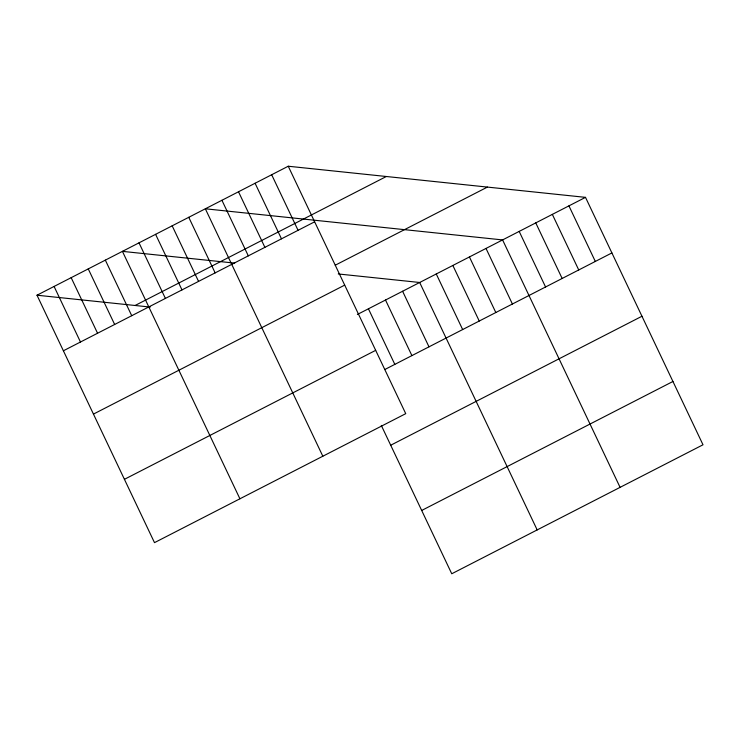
<?xml version="1.0" encoding="UTF-8"?>
<svg xmlns="http://www.w3.org/2000/svg" width="740" height="740" viewBox="0 0 740 740"><rect width="100%" height="100%" fill="white"/><g stroke="black" fill="none" stroke-linecap="round" stroke-linejoin="round"><path stroke-width="1.11" d="M288.249 166.232L405.742 413.66L154.494 542.642L37 295.214L288.249 166.232L585.507 197.358L703 444.786L451.752 573.768L381.313 425.445M135.096 305.481L386.345 176.499M63.39 350.788L314.639 221.806M335.248 265.207L487.42 187.081M93.453 414.095L344.701 285.113M357.374 314.472L585.507 197.358M124.422 479.326L375.68 350.344M384.772 369.538L611.897 252.932M390.711 445.23L641.959 316.248M421.689 510.461L672.938 381.479M234.673 263.107L122.424 251.36L239.917 498.788M338.263 273.957L419.682 282.486L537.175 529.914M37 295.214L150.257 307.072M568.93 205.868L595.321 261.442M552.345 214.387L578.736 269.961M535.76 222.897L562.15 278.471M519.184 231.407L545.565 286.981M620.083 487.355L502.599 239.927L205.341 208.791L322.825 456.219M486.013 248.436L512.404 304.011M469.428 256.947L495.819 312.521M452.852 265.466L479.243 321.04M436.267 273.976L462.657 329.55M402.597 291.255L428.987 346.829M385.512 300.033L411.903 355.607M368.428 308.802L394.818 364.376M271.673 174.742L298.063 230.316M255.087 183.252L281.478 238.826M238.502 191.762L264.892 247.345M221.926 200.281L248.307 255.855M188.756 217.301L215.146 272.884M172.17 225.82L198.561 281.394M155.594 234.33L181.985 289.904M139.009 242.84L165.399 298.414M105.339 260.129L131.729 315.703M88.254 268.897L114.645 324.471M71.169 277.667L97.56 333.24M54.085 286.436L80.475 342.019"/></g></svg>
